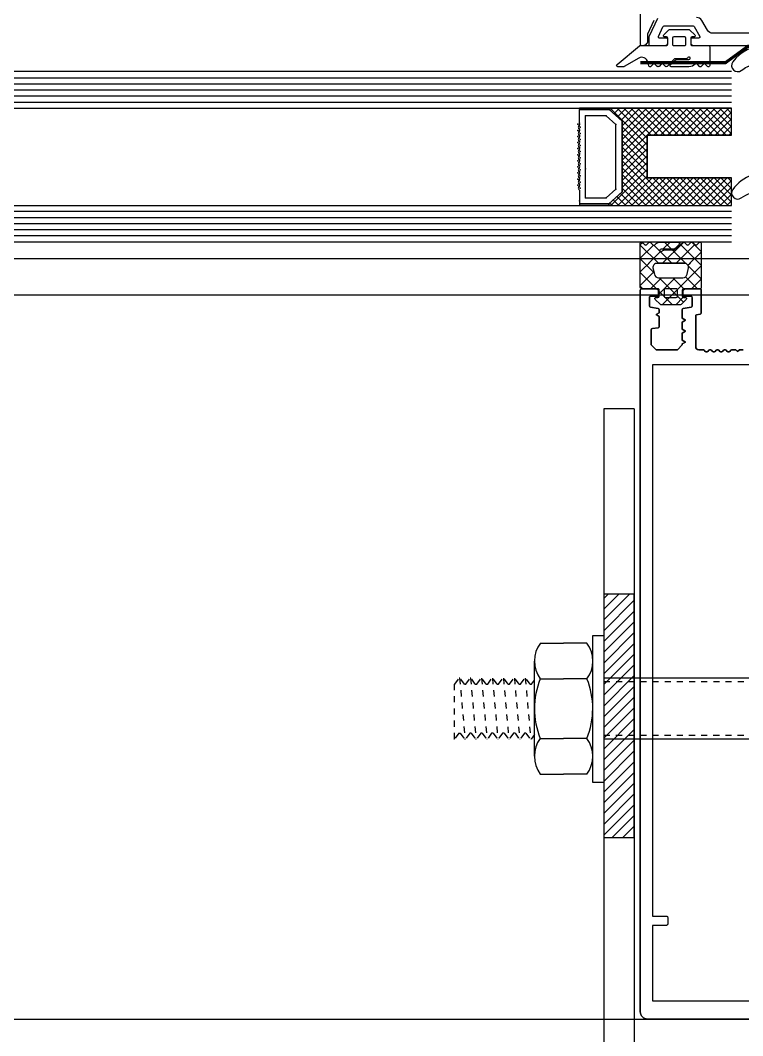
# Model space of a CAD drawing. Header units: inches. Extents: x 21 to 32698, y 13 to 3712.
# Drawn here: x 5268.45 to 5280.32, y 2584.81 to 2601.5 of the extents above; entities that cross this region are included whole.
import ezdxf

# ---------------------------------------------------------------- set-up
doc = ezdxf.new("R2010")
doc.units = ezdxf.units.IN
doc.header["$MEASUREMENT"] = 0
doc.set_wipeout_variables(frame=1)
for name, pattern in [('HIDDEN', [9.525, 6.35, -3.175]), ('phl_center', [0.75, 0.4, -0.35]), ('phl_thick', [0])]:
    doc.linetypes.add(name, pattern=pattern)
for name, color, linetype, lineweight in [('Z_MİM_-KM-GLAZ-1', 8, 'Continuous', 25), ('Z_MİM_-KM-IZO-THERMAL', 8, 'Continuous', 25), ('Z_MİM_-KM-IZO-THERMAL-ROCKWOOL', 8, 'BATTING', 25), ('Z_MİM_-KM-PAINT', 8, 'Continuous', 25), ('Z_MİM_-KM-PATTERN-00', 8, 'Continuous', 25), ('Z_MİM_-KM-PAVEMENT', 8, 'Continuous', 25), ('Z_MİM_-KM-STRS', 8, 'Continuous', 25), ('Z_MİM_-KM-WALL-PLASTER', 8, 'Continuous', 25), ('Z_MİM_00', 8, 'Continuous', 25), ('Z_MİM_78-köpük', 8, 'Continuous', 25), ('Z_MİM_Aksesuar', 8, 'Continuous', 25), ('Z_MİM_ALUMINIUM', 8, 'Continuous', 25), ('Z_MİM_axis-su yalıtım', 8, 'HIDDEN', 25), ('Z_MİM_fitiller_k', 8, 'Continuous', 25), ('Z_MİM_KOLON-0.KAT', 8, 'Continuous', 25), ('Z_MİM_MYM_CAM', 8, 'Continuous', 25), ('Z_MİM_projection', 8, 'Continuous', 25), ('Z_MİM_TR', 8, 'Continuous', 25)]:
    doc.layers.add(name, color=color, linetype=linetype, lineweight=lineweight)
doc.linetypes.add('BATTING', pattern='A,0.00254,-2.54,[134,ltypeshp.shx,S=2.54,R=0,X=-2.54,Y=0],-5.08,[134,ltypeshp.shx,S=2.54,R=180,X=2.54,Y=0],-2.54', length=10.16254)

# ---------------------------------------------------------------- blocks, each defined once
blk = doc.blocks.new('TRETUVAR')
at = {"layer": 'Z_MİM_-KM-PATTERN-00'}
h = blk.add_hatch(dxfattribs=at)
h.set_pattern_fill('AR-B816', color=256, scale=0.3, angle=90)
h.set_pattern_definition([(90, (21322.77, 490.03), (-60.96, 4e-15), []), (180, (21322.77, 490.03), (-60.96, -60.96), [60.96, -60.96])])
h.paths.add_polyline_path([(22632.772, 2700.032), (19252.772, 2700.032), (19252.772, 2750.032), (19097.772, 2750.032), (19097.772, 2610.032), (22542.772, 2610.032), (22542.772, 2080.13), (22697.772, 2080.13), (22697.772, 1460.13), (22542.772, 1460.13), (22542.772, 980.032), (21222.771, 980.032), (21222.771, 590.032), (20152.772, 590.032), (20152.772, 980.032), (19012.772, 980.032), (19012.775, 1635.031), (18722.771, 1635.031), (18722.772, 2610.032), (18807.772, 2610.032), (18807.772, 2750.032), (18632.772, 2750.032), (18632.771, 1545.031), (18922.774, 1545.031), (18922.771, 890.032), (19882.772, 890.032), (19882.772, 665.017), (20022.751, 665.033), (20022.77, 490.032), (21322.771, 490.032), (21322.771, 890.032), (22632.772, 890.032), (22632.772, 1220.13), (22797.772, 1220.13), (22797.772, 2180.13), (22632.772, 2180.13)])
h.paths.add_polyline_path([(19082.772, 2750.032), (18822.772, 2750.032), (18822.772, 2610.032), (19082.772, 2610.032)], flags=16)
at = {"layer": 'Z_MİM_-KM-PAVEMENT'}
blk.add_lwpolyline([(22542.772, 1460.13), (22542.772, 980.032), (21222.771, 980.032), (21222.771, 590.032), (20152.772, 590.032), (20152.772, 980.032), (19012.772, 980.032), (19012.775, 1635.031), (18722.771, 1635.031), (18722.772, 2610.032), (22542.772, 2610.032), (22542.772, 2080.13), (22697.772, 2080.13), (22697.772, 1460.13)], close=True, dxfattribs=at)
blk = doc.blocks.new('klips detay')
at = {"layer": 'Z_MİM_Aksesuar'}
h = blk.add_hatch(dxfattribs=at)
h.set_pattern_fill('ANSI37', color=256, scale=0.25, angle=-90, style=0)
h.set_pattern_definition([(315, (-4779.5639, 8940.09785), (0.56126601, 0.56126601), []), (45, (-4779.5639, 8940.09785), (-0.56126601, 0.56126601), [])])
h.paths.add_polyline_path([(0, -4.46), (0, 0), (-20.1, 0), (-20.1, -0.25), (-18, -2.14), (-18, -13.77), (-20.2, -15.75), (-20.2, -16), (0, -16), (0, -11.46), (-13.84, -11.46), (-13.9, -11.46), (-13.9, -4.46)])
blk.add_line((-25, -16), (-20.2, -16))
at = {"linetype": 'Continuous'}
for p in [(-20.59, -1.25), (-19, -2.69), (-19, -13.31), (-19, -13.31), (-18, -13.77), (-18, -13.77), (-25, -15.25), (-25, -15.25), (-25, -16), (-20.2, -16), (-20.2, -16)]:
    blk.add_point(p, dxfattribs=at)
at = {"layer": 'Z_MİM_Aksesuar'}
for p, q in [((-25.02, -2.47), (-25, -0.25)), ((-25, -0.25), (-20.1, -0.25)), ((-20.59, -1.25), (-24.01, -1.25)), ((-24.01, -14.75), (-24.01, -1.25)), ((-19, -2.69), (-20.59, -1.25)), ((-20.1, -0.25), (-18, -2.14)), ((-25.12, -2.94), (-25.05, -2.87)), ((-19, -13.31), (-19, -2.69)), ((-18, -2.14), (-18, -13.77)), ((-18, -13.77), (-18, -2.14)), ((-25.02, -3.47), (-25.13, -3.36)), ((-25.02, -4.47), (-25.13, -4.36)), ((-25.12, -3.94), (-25.05, -3.87)), ((-25.12, -4.94), (-25.05, -4.87)), ((-25.02, -5.47), (-25.13, -5.36)), ((-25.02, -6.47), (-25.13, -6.36)), ((-25.02, -6.47), (-25.13, -6.36)), ((-25.12, -5.94), (-25.05, -5.87)), ((-25.12, -5.94), (-25.05, -5.87)), ((-25.02, -7.47), (-25.13, -7.36)), ((-25.02, -7.47), (-25.13, -7.36)), ((-25.12, -6.94), (-25.05, -6.87)), ((-25.12, -6.94), (-25.05, -6.87)), ((-25.12, -7.94), (-25.05, -7.87)), ((-25.02, -8.47), (-25.13, -8.36)), ((-25.02, -9.47), (-25.13, -9.36)), ((-25.12, -8.94), (-25.05, -8.87)), ((-25.12, -9.94), (-25.05, -9.87)), ((-25.02, -10.47), (-25.13, -10.36)), ((-25.02, -11.47), (-25.13, -11.36)), ((-25.12, -10.94), (-25.05, -10.87)), ((-25.02, -12.47), (-25.13, -12.36)), ((-25.12, -11.94), (-25.05, -11.87)), ((-25.12, -12.94), (-25.05, -12.87)), ((-20.59, -14.75), (-19, -13.31)), ((-25.02, -13.47), (-25.13, -13.36)), ((-25.02, -13.47), (-25, -15.75)), ((-24.01, -14.75), (-20.59, -14.75)), ((-18, -13.77), (-20.2, -15.75)), ((-20.2, -15.75), (-18, -13.77)), ((-25, -15.75), (-20.2, -15.75))]:
    blk.add_line(p, q, dxfattribs=at)
for points in [[(0, -4.46), (0, 0), (-20.1, 0), (-20.1, -0.25), (-18, -2.14), (-18, -13.77), (-20.2, -15.75), (-20.2, -16), (0, -16), (0, -11.46), (-13.84, -11.46), (-13.9, -11.46), (-13.9, -4.46), (0, -4.46)], [(0, -4.46), (-13.9, -4.46), (-13.9, -11.46), (0, -11.46)]]:
    blk.add_lwpolyline(points, dxfattribs=at)
for centre, start, end in [((-24.91, -3.15), 134.9638, 223.5399), ((-25.26, -2.65), 314.9638, 37.8313), ((-24.91, -4.15), 134.9638, 223.5399), ((-24.91, -5.15), 134.9638, 223.5399), ((-25.26, -3.65), 314.9638, 37.8313), ((-25.26, -4.65), 314.9638, 37.8313), ((-24.91, -6.15), 134.9638, 223.5399), ((-24.91, -6.15), 134.9638, 223.5399), ((-25.26, -5.65), 314.9638, 37.8313), ((-25.26, -5.65), 314.9638, 37.8313), ((-25.26, -6.65), 314.9638, 37.8313), ((-25.26, -6.65), 314.9638, 37.8313), ((-24.91, -7.15), 134.9638, 223.5399), ((-24.91, -7.15), 134.9638, 223.5399), ((-24.91, -8.15), 134.9638, 223.5399), ((-25.26, -7.65), 314.9638, 37.8313), ((-24.91, -9.15), 134.9638, 223.5399), ((-24.91, -10.15), 134.9638, 223.5399), ((-25.26, -8.65), 314.9638, 37.8313), ((-25.26, -9.65), 314.9638, 37.8313), ((-24.91, -11.15), 134.9638, 223.5399), ((-25.26, -10.65), 314.9638, 37.8313), ((-25.26, -11.65), 314.9638, 37.8313), ((-24.91, -12.15), 134.9638, 223.5399), ((-24.91, -13.15), 134.9638, 223.5399), ((-25.26, -12.65), 314.9638, 37.8313)]:
    blk.add_arc(centre, 0.3, start, end, dxfattribs=at)
for p in [(-24.01, -1.25), (-25.26, -2.65), (-25.26, -2.65), (-25.12, -2.94), (-25.12, -2.94), (-25.05, -2.87), (-25.05, -2.87), (-25.02, -2.47), (-25.02, -2.47), (-24.91, -3.15), (-24.91, -3.15), (-25.26, -3.65), (-25.26, -3.65), (-25.26, -4.65), (-25.26, -4.65), (-25.13, -3.36), (-25.13, -3.36), (-25.13, -4.36), (-25.13, -4.36), (-25.12, -3.94), (-25.12, -3.94), (-25.12, -4.94), (-25.12, -4.94), (-25.05, -3.87), (-25.05, -3.87), (-25.05, -4.87), (-25.05, -4.87), (-25.02, -3.47), (-25.02, -3.47), (-25.02, -4.47), (-25.02, -4.47), (-24.91, -4.15), (-24.91, -4.15), (-25.26, -5.65), (-25.26, -5.65), (-25.26, -5.65), (-25.26, -5.65), (-25.26, -5.65), (-25.26, -5.65), (-25.26, -5.65), (-25.26, -6.65), (-25.26, -6.65), (-25.26, -6.65), (-25.26, -6.65), (-25.26, -6.65), (-25.26, -6.65), (-25.26, -6.65), (-25.13, -5.36), (-25.13, -5.36), (-25.13, -6.36), (-25.13, -6.36), (-25.13, -6.36), (-25.12, -5.94), (-25.12, -5.94), (-25.12, -5.94), (-25.05, -5.87), (-25.05, -5.87), (-25.05, -5.87), (-25.02, -5.47), (-25.02, -5.47), (-25.02, -5.47), (-25.02, -6.47), (-25.02, -6.47), (-25.02, -6.47), (-24.91, -5.15), (-24.91, -5.15), (-24.91, -5.15), (-24.91, -5.15), (-24.91, -6.15), (-24.91, -6.15), (-24.91, -6.15), (-24.91, -6.15), (-24.91, -6.15), (-24.91, -6.15), (-24.91, -6.15), (-25.26, -7.65), (-25.26, -7.65), (-25.26, -7.65), (-25.26, -7.65), (-25.13, -7.36), (-25.13, -7.36), (-25.13, -7.36), (-25.12, -6.94), (-25.12, -6.94), (-25.12, -6.94), (-25.12, -7.94), (-25.12, -7.94), (-25.05, -6.87), (-25.05, -6.87), (-25.05, -6.87), (-25.05, -7.87), (-25.05, -7.87), (-25.02, -7.47), (-25.02, -7.47), (-25.02, -7.47), (-24.91, -7.15), (-24.91, -7.15), (-24.91, -7.15), (-24.91, -7.15), (-24.91, -7.15), (-24.91, -7.15), (-24.91, -7.15), (-24.91, -8.15), (-24.91, -8.15), (-24.91, -8.15), (-24.91, -8.15), (-25.26, -8.65), (-25.26, -8.65), (-25.26, -8.65), (-25.26, -8.65), (-25.26, -9.65), (-25.26, -9.65), (-25.13, -8.36), (-25.13, -8.36), (-25.13, -9.36), (-25.13, -9.36), (-25.12, -8.94), (-25.12, -8.94), (-25.12, -9.94), (-25.12, -9.94), (-25.05, -8.87), (-25.05, -8.87), (-25.05, -9.87), (-25.05, -9.87), (-25.02, -8.47), (-25.02, -8.47), (-25.02, -9.47), (-25.02, -9.47), (-24.91, -9.15), (-24.91, -9.15), (-24.91, -9.15), (-24.91, -9.15), (-24.01, -10), (-25.26, -10.65), (-25.26, -10.65), (-25.26, -10.65), (-25.26, -10.65), (-25.26, -11.65), (-25.26, -11.65), (-25.26, -11.65), (-25.26, -11.65), (-25.13, -10.36), (-25.13, -10.36), (-25.13, -11.36), (-25.13, -11.36), (-25.12, -10.94), (-25.12, -10.94), (-25.05, -10.87), (-25.05, -10.87), (-25.02, -10.47), (-25.02, -10.47), (-25.02, -11.47), (-25.02, -11.47), (-24.91, -10.15), (-24.91, -10.15), (-24.91, -10.15), (-24.91, -10.15), (-24.91, -11.15), (-24.91, -11.15), (-24.91, -11.15), (-24.91, -11.15), (-24.91, -11.15), (-24.91, -11.15), (-24.91, -11.15), (-24.91, -11.15), (-25.26, -12.65), (-25.26, -12.65), (-25.26, -12.65), (-25.26, -12.65), (-25.13, -12.36), (-25.13, -12.36), (-25.12, -11.94), (-25.12, -11.94), (-25.12, -12.94), (-25.12, -12.94), (-25.05, -11.87), (-25.05, -11.87), (-25.05, -12.87), (-25.05, -12.87), (-25.02, -12.47), (-25.02, -12.47), (-24.91, -12.15), (-24.91, -12.15), (-24.91, -12.15), (-24.91, -12.15), (-24.91, -12.15), (-24.91, -12.15), (-24.91, -12.15), (-24.91, -12.15), (-24.91, -13.15), (-24.91, -13.15), (-24.91, -13.15), (-24.91, -13.15), (-24.01, -14.75), (-20.59, -14.75)]:
    blk.add_point(p, dxfattribs=at)
at = {"layer": 'Z_MİM_ALUMINIUM'}
for p, q in [((-20.1, 0), (-25, 0)), ((-25, 0), (-25, -0.25)), ((-20.1, -0.25), (-20.1, 0)), ((-25, -0.25), (-20.1, -0.25)), ((-20.2, -15.75), (-25, -15.75)), ((-25, -15.75), (-25, -16)), ((-20.2, -16), (-20.2, -15.75))]:
    blk.add_line(p, q, dxfattribs=at)
blk = doc.blocks.new('D09056')
at = {"layer": 'Z_MİM_78-köpük'}
blk.add_lwpolyline([(6, -9.14, -0.314914), (6.66, -8.2, 0.149332), (9.81, -5.82, 0.850698), (8.42, -4.42, -0.156616), (5.06, -5.5), (5, -5.5), (5, -5.51), (1.8, -5.51), (1.8, -1.16), (0.63, -0.22, 0.351086), (-0.63, -0.22), (-1.8, -1.16), (-1.8, -5.51), (-5, -5.51), (-5.06, -5.5, -0.156616), (-8.42, -4.42, 0.850698), (-9.81, -5.82, 0.149332), (-6.66, -8.2, -0.314914), (-6, -9.14), (-6, -25.07, -0.555494), (-7.44, -25.97, -0.047351), (-8.4, -25.38, 0.866334), (-9.8, -26.77, 0.237484), (-4.37, -29.51), (4.37, -29.51, 0.237484), (9.8, -26.77, 0.866334), (8.4, -25.38, -0.047351), (7.44, -25.97, -0.555494), (6, -25.07)], format="xyb", close=True, dxfattribs=at)
blk = doc.blocks.new('ANK-1')
h = blk.add_hatch()
h.set_pattern_fill('ANSI31', color=256, scale=10)
h.set_pattern_definition([(45, (-331229.2262, -110209.6467), (-0.8838834765, 0.8838834765), [])])
h.paths.add_polyline_path([(60, -99.81), (65, -99.81), (65, -59.81), (60, -59.81)])
for points in [[(60, -130.27), (60, -5)], [(65, -130.27), (65, -5)], [(60, -130.27), (65, -130.27)]]:
    blk.add_lwpolyline(points)
blk.add_lwpolyline([(60, -99.81), (65, -99.81), (65, -59.81), (60, -59.81)], close=True)
at = {"layer": 'Z_MİM_projection', "linetype": 'phl_thick'}
for p, q in [((67.8, -70.23, 0), (71.62, -70.23, 0)), ((67.8, -70.23, 0), (71.62, -70.23, 0)), ((75.45, -70.23, 0), (71.62, -70.23, 0)), ((75.45, -70.23, 0), (71.62, -70.23, 0)), ((66.82, -73.19, 0), (66.81, -88.83, 0)), ((66.82, -73.19, 0), (66.81, -88.83, 0)), ((76.42, -73.19, 0), (76.41, -88.83, 0)), ((76.42, -73.19, 0), (76.41, -88.83, 0)), ((76.42, -75.05, 0), (76.41, -88.41, 0)), ((76.42, -75.05, 0), (76.41, -88.41, 0)), ((0, -76.01), (65.01, -76.01, 0)), ((0, -76.01), (65.01, -76.01, 0)), ((67.77, -76.12, 0), (71.62, -76.12, 0)), ((67.77, -76.12, 0), (71.62, -76.12, 0)), ((75.47, -76.12, 0), (71.62, -76.12, 0)), ((75.47, -76.12, 0), (71.62, -76.12, 0)), ((-0.01, -86.01), (65.02, -86.01, 0)), ((-0.01, -86.01), (65.02, -86.01, 0)), ((67.77, -85.89, 0), (71.61, -85.9, 0)), ((67.77, -85.89, 0), (71.61, -85.9, 0)), ((75.46, -85.9, 0), (71.61, -85.9, 0)), ((75.46, -85.9, 0), (71.61, -85.9, 0)), ((67.78, -91.78, 0), (71.61, -91.79, 0)), ((67.78, -91.78, 0), (71.61, -91.79, 0)), ((75.43, -91.79, 0), (71.61, -91.79, 0)), ((75.43, -91.79, 0), (71.61, -91.79, 0))]:
    blk.add_line(p, q, dxfattribs=at)
at = {"layer": 'Z_MİM_projection', "linetype": 'phl_center'}
for p, q in [((0, -76.61), (65.01, -76.61, 0)), ((0, -76.61), (65.01, -76.61, 0)), ((66.81, -76.01, 0), (66.82, -76.01, 0)), ((66.81, -76.01, 0), (66.82, -76.01, 0)), ((66.81, -76.61, 0), (66.82, -76.61, 0)), ((66.81, -76.61, 0), (66.82, -76.61, 0)), ((76.42, -76.74, 0), (76.96, -76.01, 0)), ((76.42, -76.74, 0), (76.96, -76.01, 0)), ((77.91, -86.01, 0), (77.02, -76.01, 0)), ((77.91, -86.01, 0), (77.02, -76.01, 0)), ((77.8, -76.99, 0), (77.08, -76.01, 0)), ((77.8, -76.99, 0), (77.08, -76.01, 0)), ((78.04, -76.99, 0), (78.76, -76.01, 0)), ((78.04, -76.99, 0), (78.76, -76.01, 0)), ((79.71, -86.01, 0), (78.82, -76.01, 0)), ((79.71, -86.01, 0), (78.82, -76.01, 0)), ((79.6, -76.99, 0), (78.88, -76.01, 0)), ((79.6, -76.99, 0), (78.88, -76.01, 0)), ((79.84, -76.99, 0), (80.56, -76.01, 0)), ((79.84, -76.99, 0), (80.56, -76.01, 0)), ((81.51, -86.01, 0), (80.62, -76.01, 0)), ((81.51, -86.01, 0), (80.62, -76.01, 0)), ((81.4, -76.99, 0), (80.68, -76.01, 0)), ((81.4, -76.99, 0), (80.68, -76.01, 0)), ((81.64, -76.99, 0), (82.36, -76.02, 0)), ((81.64, -76.99, 0), (82.36, -76.02, 0)), ((83.31, -86.02, 0), (82.42, -76.02, 0)), ((83.31, -86.02, 0), (82.42, -76.02, 0)), ((83.2, -76.99, 0), (82.48, -76.02, 0)), ((83.2, -76.99, 0), (82.48, -76.02, 0)), ((83.44, -76.99, 0), (84.16, -76.02, 0)), ((83.44, -76.99, 0), (84.16, -76.02, 0)), ((85.11, -86.02, 0), (84.22, -76.02, 0)), ((85.11, -86.02, 0), (84.22, -76.02, 0)), ((85, -76.99, 0), (84.28, -76.02, 0)), ((85, -76.99, 0), (84.28, -76.02, 0)), ((85.24, -76.99, 0), (85.96, -76.02, 0)), ((85.24, -76.99, 0), (85.96, -76.02, 0)), ((85.96, -76.02, 0), (86.08, -76.02, 0)), ((85.96, -76.02, 0), (86.08, -76.02, 0)), ((86.91, -86.02, 0), (86.02, -76.02, 0)), ((86.91, -86.02, 0), (86.02, -76.02, 0)), ((86.8, -76.99, 0), (86.08, -76.02, 0)), ((86.8, -76.99, 0), (86.08, -76.02, 0)), ((87.04, -76.99, 0), (87.76, -76.02, 0)), ((87.04, -76.99, 0), (87.76, -76.02, 0)), ((87.76, -76.02, 0), (87.88, -76.02, 0)), ((87.76, -76.02, 0), (87.88, -76.02, 0)), ((88.71, -86.02, 0), (87.82, -76.02, 0)), ((88.71, -86.02, 0), (87.82, -76.02, 0)), ((88.6, -76.99, 0), (87.88, -76.02, 0)), ((88.6, -76.99, 0), (87.88, -76.02, 0)), ((88.84, -76.99, 0), (89.56, -76.02, 0)), ((88.84, -76.99, 0), (89.56, -76.02, 0)), ((89.56, -76.02, 0), (89.68, -76.02, 0)), ((89.56, -76.02, 0), (89.68, -76.02, 0)), ((89.61, -85.05, 0), (89.62, -76.02, 0)), ((77.8, -76.99, 0), (78.04, -76.99, 0)), ((77.8, -76.99, 0), (78.04, -76.99, 0)), ((79.6, -76.99, 0), (79.84, -76.99, 0)), ((79.6, -76.99, 0), (79.84, -76.99, 0)), ((81.4, -76.99, 0), (81.64, -76.99, 0)), ((81.4, -76.99, 0), (81.64, -76.99, 0)), ((83.2, -76.99, 0), (83.44, -76.99, 0)), ((83.2, -76.99, 0), (83.44, -76.99, 0)), ((85, -76.99, 0), (85.24, -76.99, 0)), ((85, -76.99, 0), (85.24, -76.99, 0)), ((86.8, -76.99, 0), (87.04, -76.99, 0)), ((86.8, -76.99, 0), (87.04, -76.99, 0)), ((88.84, -76.99, 0), (88.6, -76.99, 0)), ((88.84, -76.99, 0), (88.6, -76.99, 0)), ((76.89, -85.04, 0), (76.41, -85.69, 0)), ((76.89, -85.04, 0), (76.41, -85.69, 0)), ((77.13, -85.04, 0), (76.89, -85.04, 0)), ((77.13, -85.04, 0), (76.89, -85.04, 0)), ((77.13, -85.04, 0), (77.85, -86.01, 0)), ((77.13, -85.04, 0), (77.85, -86.01, 0)), ((78.69, -85.04, 0), (77.97, -86.01, 0)), ((78.69, -85.04, 0), (77.97, -86.01, 0)), ((78.93, -85.04, 0), (78.69, -85.04, 0)), ((78.93, -85.04, 0), (78.69, -85.04, 0)), ((78.93, -85.04, 0), (79.65, -86.01, 0)), ((78.93, -85.04, 0), (79.65, -86.01, 0)), ((80.49, -85.04, 0), (79.77, -86.01, 0)), ((80.49, -85.04, 0), (79.77, -86.01, 0)), ((80.73, -85.04, 0), (80.49, -85.04, 0)), ((80.73, -85.04, 0), (80.49, -85.04, 0)), ((80.73, -85.04, 0), (81.45, -86.01, 0)), ((80.73, -85.04, 0), (81.45, -86.01, 0)), ((82.29, -85.04, 0), (81.57, -86.01, 0)), ((82.29, -85.04, 0), (81.57, -86.01, 0)), ((82.53, -85.04, 0), (82.29, -85.04, 0)), ((82.53, -85.04, 0), (82.29, -85.04, 0)), ((82.53, -85.04, 0), (83.25, -86.02, 0)), ((82.53, -85.04, 0), (83.25, -86.02, 0)), ((84.09, -85.04, 0), (83.37, -86.02, 0)), ((84.09, -85.04, 0), (83.37, -86.02, 0)), ((84.33, -85.04, 0), (84.09, -85.04, 0)), ((84.33, -85.04, 0), (84.09, -85.04, 0)), ((84.33, -85.04, 0), (85.05, -86.02, 0)), ((84.33, -85.04, 0), (85.05, -86.02, 0)), ((85.89, -85.04, 0), (85.17, -86.02, 0)), ((85.89, -85.04, 0), (85.17, -86.02, 0)), ((86.13, -85.04, 0), (85.89, -85.04, 0)), ((86.13, -85.04, 0), (85.89, -85.04, 0)), ((86.13, -85.04, 0), (86.85, -86.02, 0)), ((86.13, -85.04, 0), (86.85, -86.02, 0)), ((87.69, -85.04, 0), (86.97, -86.02, 0)), ((87.69, -85.04, 0), (86.97, -86.02, 0)), ((87.93, -85.04, 0), (87.69, -85.04, 0)), ((87.93, -85.04, 0), (87.69, -85.04, 0)), ((87.93, -85.04, 0), (88.65, -86.02, 0)), ((87.93, -85.04, 0), (88.65, -86.02, 0)), ((89.49, -85.05, 0), (88.77, -86.02, 0)), ((89.49, -85.05, 0), (88.77, -86.02, 0)), ((89.61, -85.05, 0), (89.49, -85.05, 0)), ((89.61, -85.05, 0), (89.49, -85.05, 0)), ((-0.01, -85.41), (65.02, -85.41, 0)), ((-0.01, -85.41), (65.02, -85.41, 0)), ((86.85, -86.02, 0), (86.97, -86.02, 0)), ((86.85, -86.02, 0), (86.97, -86.02, 0)), ((88.65, -86.02, 0), (88.77, -86.02, 0)), ((88.65, -86.02, 0), (88.77, -86.02, 0))]:
    blk.add_line(p, q, dxfattribs=at)
at = {"layer": 'Z_MİM_projection', "linetype": 'phl_thick', "elevation": 205305.12}
blk.add_lwpolyline([(66.82, -93.03), (65.02, -93.03), (65.01, -68.87), (66.81, -68.87)], close=True, dxfattribs=at)
at = {"layer": 'Z_MİM_projection', "linetype": 'phl_thick'}
for centre, radius, start, end in [((71.8, -73.19, 0), 4.98, 143.5278, 216.1432), ((71.8, -73.19, 0), 4.98, 143.5278, 216.1432), ((71.44, -73.19, 0), 4.98, 323.784, 36.3994), ((71.44, -73.19, 0), 4.98, 323.784, 36.3994), ((79.76, -81.03, 0), 12.94, 157.745, 202.0905), ((79.76, -81.03, 0), 12.94, 157.745, 202.0905), ((63.47, -81.01, 0), 12.94, 337.8218, 22.1673), ((63.47, -81.01, 0), 12.94, 337.8218, 22.1673), ((71.79, -88.83, 0), 4.98, 143.784, 216.3994), ((71.79, -88.83, 0), 4.98, 143.784, 216.3994), ((71.43, -88.83, 0), 4.98, 323.5278, 36.1432), ((71.43, -88.83, 0), 4.98, 323.5278, 36.1432)]:
    blk.add_arc(centre, radius, start, end, dxfattribs=at)
blk = doc.blocks.new('*U183')
at = {"layer": 'Z_MİM_MYM_CAM'}
blk.add_line((2180.94, 0), (271.86, 0), dxfattribs=at)
for points in [[(2180.94, 0), (271.86, 0)], [(2180.94, 0), (271.86, 0)], [(271.86, -1), (2180.94, -1)], [(271.86, -2), (2180.94, -2)], [(271.86, -3), (2180.94, -3)], [(271.86, -4), (2180.94, -4)], [(271.86, -5), (2180.94, -5)], [(271.86, -6), (2180.94, -6)], [(271.86, -22), (2180.94, -22)], [(271.86, -22), (2180.94, -22)], [(2180.94, -23), (271.86, -23)], [(2180.94, -24), (271.86, -24)], [(2180.94, -25), (271.86, -25)], [(2180.94, -26), (271.86, -26)], [(2180.94, -27), (271.86, -27)], [(2180.94, -28), (271.86, -28)], [(2180.94, -28), (271.86, -28)]]:
    blk.add_lwpolyline(points, dxfattribs=at)
blk = doc.blocks.new('-KM-AL3 420_900')
at = {"layer": 'Z_MİM_ALUMINIUM'}
for points in [[(3676.267, 2315.131), (3676.267, 2313.751, 0.544797), (3676.295, 2313.733, 0.47748), (3676.392, 2313.811), (3676.392, 2313.922), (3676.497, 2314.148, 0.339454)], [(3680.341, 2314.191, 0.267949), (3680.255, 2314.141), (3680.162, 2313.981, -0.267949), (3680.076, 2313.931), (3679.36, 2313.931, -0.198912), (3679.346, 2313.937), (3679.238, 2314.046, -0.414214), (3679.238, 2314.074), (3679.261, 2314.097, 0.668179), (3679.247, 2314.131), (3678.797, 2314.131), (3678.767, 2314.101), (3678.737, 2314.131), (3678.287, 2314.131, 0.668179), (3678.272, 2314.097), (3678.296, 2314.074, -0.414214), (3678.296, 2314.046), (3678.187, 2313.937, -0.198912), (3678.173, 2313.931), (3677.458, 2313.931, -0.267949), (3677.371, 2313.981), (3677.279, 2314.141, 0.267949), (3677.192, 2314.191)], [(3676.547, 2314.174), (3676.411, 2313.882, 0.109518), (3676.407, 2313.861), (3676.407, 2313.751, 0.414214), (3676.427, 2313.731), (3676.607, 2313.731, 0.02182), (3676.608, 2313.731), (3676.689, 2313.738, 0.388879), (3676.717, 2313.768), (3676.717, 2313.831, 0.414214), (3676.697, 2313.851), (3676.583, 2313.851, -0.548619), (3676.565, 2313.879), (3676.639, 2314.039, -0.291473), (3676.657, 2314.051), (3677.134, 2314.051, -0.267949), (3677.152, 2314.041), (3677.244, 2313.881, -0.57735), (3677.227, 2313.851), (3677.117, 2313.851, 0.414214), (3677.097, 2313.831), (3677.097, 2313.768, 0.388879), (3677.124, 2313.738), (3677.205, 2313.731, 0.02182), (3677.207, 2313.731), (3678.547, 2313.731, 0.57735)]]:
    blk.add_lwpolyline(points, format="xyb", dxfattribs=at)
at = {"layer": 'Z_MİM_axis-su yalıtım', "ltscale": 25, "const_width": 0.05}
blk.add_lwpolyline([(3681.267, 2313.448), (3679.867, 2313.448), (3679.497, 2313.717), (3678.929, 2313.717), (3678.829, 2313.637, -0.350813), (3678.704, 2313.637), (3678.604, 2313.717), (3678.036, 2313.717), (3677.667, 2313.448), (3676.266, 2313.448)], format="xyb", dxfattribs=at)
at = {"layer": 'Z_MİM_fitiller_k', "linetype": 'Continuous', "flags": 128}
for points in [[(3676.389, 2313.462, 0.493145), (3676.243, 2313.523), (3676.001, 2313.383, -0.131652), (3675.991, 2313.381), (3675.897, 2313.381, -0.700208), (3675.884, 2313.416), (3676.254, 2313.726, -0.176327), (3676.267, 2313.731), (3676.697, 2313.731, 0.414214), (3676.717, 2313.751), (3676.717, 2313.851, 0.414214), (3676.697, 2313.871), (3676.665, 2313.871, -0.668179), (3676.651, 2313.905), (3676.731, 2313.985, -0.198912), (3676.745, 2313.991), (3677.068, 2313.991, -0.198912), (3677.082, 2313.985), (3677.162, 2313.905, -0.668179), (3677.148, 2313.871), (3677.117, 2313.871, 0.414214), (3677.097, 2313.851), (3677.097, 2313.751, 0.414214), (3677.117, 2313.731), (3677.387, 2313.731, -0.414214), (3677.407, 2313.711), (3677.407, 2313.401, -0.668179), (3677.372, 2313.387), (3677.334, 2313.425, 0.414214), (3677.306, 2313.425), (3677.268, 2313.387, -0.414214), (3677.239, 2313.387), (3677.199, 2313.427, 0.427607), (3677.17, 2313.426, -0.210768), (3677.067, 2313.381), (3676.775, 2313.381, -0.668179), (3676.761, 2313.415), (3676.832, 2313.486, -0.198912), (3676.867, 2313.501), (3677.067, 2313.501, 1.650385), (3677.05, 2313.532, -0.245393), (3677.009, 2313.511), (3676.839, 2313.511, 0.198912), (3676.825, 2313.505), (3676.707, 2313.387, -0.414214), (3676.679, 2313.387), (3676.64, 2313.425, 0.414214), (3676.612, 2313.425), (3676.574, 2313.387, -0.414214), (3676.546, 2313.387), (3676.507, 2313.425, 0.414214), (3676.479, 2313.425), (3676.441, 2313.387, -0.57735), (3676.407, 2313.396)], [(3677.017, 2313.851, 0.414214), (3676.997, 2313.871), (3676.817, 2313.871, 0.414214), (3676.797, 2313.851), (3676.797, 2313.751, 0.414214), (3676.817, 2313.731), (3676.997, 2313.731, 0.414214), (3677.017, 2313.751)]]:
    blk.add_lwpolyline(points, format="xyb", close=True, dxfattribs=at)
at = {"xscale": 0.1, "yscale": 0.1, "zscale": 0.1}
blk.add_blockref('klips detay', (3677.767, 2312.701), dxfattribs=at)
at = {"layer": 'Z_MİM_KOLON-0.KAT', "xscale": 0.1, "yscale": 0.1, "zscale": 0.1}
blk.add_blockref('*U183', (3459.672, 2313.301), dxfattribs=at)
at = {"layer": 'Z_MİM_TR', "xscale": 0.1, "yscale": 0.1, "zscale": 0.1, "rotation": 180}
blk.add_blockref('D09056', (3678.767, 2310.783), dxfattribs=at)
blk.add_wipeout([(3094.386, 2310.148), (3094.386, 2269.731), (3684.386, 2269.731), (3684.386, 2310.148)]).dxf.layer = 'Z_MİM_-KM-GLAZ-1'
at = {"layer": 'Z_MİM_fitiller_k'}
h = blk.add_hatch(dxfattribs=at)
h.set_pattern_fill('ANSI37', color=256, scale=0.05, angle=180)
h.set_pattern_definition([(225, (147501.75428, 68286.2457), (0.11225320151, -0.11225320151), []), (315, (147501.75428, 68286.2457), (0.11225320151, 0.11225320151), [])])
edge = h.paths.add_edge_path()
edge.add_line((3677.267, 2310.481), (3677.267, 2309.751))
edge.add_arc((3677.247, 2309.751), 0.02, 270, 360, ccw=False)
edge.add_line((3677.247, 2309.731), (3676.977, 2309.731))
edge.add_arc((3676.977, 2309.711), 0.02, 90, 180)
edge.add_line((3676.957, 2309.711), (3676.957, 2309.611))
edge.add_arc((3676.977, 2309.611), 0.02, 180, 270)
edge.add_line((3676.977, 2309.591), (3677.008, 2309.591))
edge.add_arc((3677.008, 2309.571), 0.02, -45, 90, ccw=False)
edge.add_line((3677.022, 2309.557), (3676.942, 2309.477))
edge.add_arc((3676.928, 2309.491), 0.02, 270, 315, ccw=False)
edge.add_line((3676.928, 2309.471), (3676.605, 2309.471))
edge.add_arc((3676.605, 2309.491), 0.02, 225, 270, ccw=False)
edge.add_line((3676.591, 2309.477), (3676.511, 2309.557))
edge.add_arc((3676.525, 2309.571), 0.02, 90, 225, ccw=False)
edge.add_line((3676.525, 2309.591), (3676.557, 2309.591))
edge.add_arc((3676.557, 2309.611), 0.02, 270, 360)
edge.add_line((3676.577, 2309.611), (3676.577, 2309.711))
edge.add_arc((3676.557, 2309.711), 0.02, 0, 90)
edge.add_line((3676.557, 2309.731), (3676.287, 2309.731))
edge.add_arc((3676.287, 2309.751), 0.02, 180, 270, ccw=False)
edge.add_line((3676.267, 2309.751), (3676.267, 2310.481))
edge.add_arc((3676.287, 2310.481), 0.02, 45, 180, ccw=False)
edge.add_line((3676.301, 2310.495), (3676.339, 2310.457))
edge.add_arc((3676.353, 2310.471), 0.02, 225, 315)
edge.add_line((3676.367, 2310.457), (3676.406, 2310.495))
edge.add_arc((3676.42, 2310.481), 0.02, 45, 135, ccw=False)
edge.add_line((3676.434, 2310.495), (3676.474, 2310.455))
edge.add_arc((3676.488, 2310.469), 0.02, 225, 317.6076)
edge.add_arc((3676.607, 2310.361), 0.14, 90, 137.6076, ccw=False)
edge.add_line((3676.607, 2310.501), (3676.898, 2310.501))
edge.add_arc((3676.898, 2310.481), 0.02, -45, 90, ccw=False)
edge.add_line((3676.912, 2310.467), (3676.841, 2310.395))
edge.add_arc((3676.806, 2310.431), 0.05, 270, 315, ccw=False)
edge.add_line((3676.806, 2310.381), (3676.607, 2310.381))
edge.add_arc((3676.607, 2310.361), 0.02, 90, 325.1501)
edge.add_arc((3676.664, 2310.321), 0.05, 90, 145.1501, ccw=False)
edge.add_line((3676.664, 2310.371), (3676.834, 2310.371))
edge.add_arc((3676.834, 2310.391), 0.02, 270, 315)
edge.add_line((3676.848, 2310.377), (3676.966, 2310.495))
edge.add_arc((3676.98, 2310.481), 0.02, 45, 135, ccw=False)
edge.add_line((3676.994, 2310.495), (3677.033, 2310.457))
edge.add_arc((3677.047, 2310.471), 0.02, 225, 315)
edge.add_line((3677.061, 2310.457), (3677.099, 2310.495))
edge.add_arc((3677.113, 2310.481), 0.02, 45, 135, ccw=False)
edge.add_line((3677.128, 2310.495), (3677.166, 2310.457))
edge.add_arc((3677.18, 2310.471), 0.02, 225, 315)
edge.add_line((3677.194, 2310.457), (3677.232, 2310.495))
edge.add_arc((3677.247, 2310.481), 0.02, 0, 135, ccw=False)
edge = h.paths.add_edge_path(flags=16)
edge.add_line((3676.473, 2310.075), (3676.498, 2309.975))
edge.add_arc((3676.567, 2309.981), 0.07, 185, 270)
edge.add_line((3676.567, 2309.911), (3676.966, 2309.911))
edge.add_arc((3676.966, 2309.981), 0.07, 270, 355)
edge.add_line((3677.035, 2309.975), (3677.06, 2310.075))
edge.add_arc((3676.99, 2310.081), 0.07, 355, 450)
edge.add_line((3676.99, 2310.151), (3676.543, 2310.151))
edge.add_arc((3676.543, 2310.081), 0.07, 90, 185)
at = {"layer": 'Z_MİM_ALUMINIUM'}
for p, q in [((3100.006, 2309.631), (3678.767, 2309.631)), ((3100.006, 2297.731), (3678.767, 2297.731))]:
    blk.add_line(p, q, dxfattribs=at)
at = {"layer": 'Z_MİM_ALUMINIUM', "linetype": 'ByBlock'}
for points in [[(3681.147, 2297.731), (3676.387, 2297.731, -0.414214), (3676.267, 2297.851), (3676.267, 2309.711, -0.414214), (3676.287, 2309.731), (3676.467, 2309.731, -0.02182), (3676.468, 2309.731), (3676.539, 2309.724, -0.388879), (3676.567, 2309.695), (3676.567, 2309.631, -0.414214), (3676.547, 2309.611), (3676.437, 2309.611, 0.414214), (3676.417, 2309.591), (3676.417, 2309.451, 0.36397), (3676.433, 2309.431), (3676.56, 2309.409, -0.36397), (3676.577, 2309.389), (3676.577, 2309.339), (3676.527, 2309.307), (3676.577, 2309.275), (3676.577, 2309.109, -0.388879), (3676.558, 2309.089), (3676.465, 2309.081, 0.388879), (3676.447, 2309.061), (3676.447, 2308.811), (3676.527, 2308.731), (3676.877, 2308.731), (3676.957, 2308.811), (3676.957, 2308.825), (3677.007, 2308.857), (3676.957, 2308.889), (3676.957, 2309.005), (3677.007, 2309.037), (3676.957, 2309.069), (3676.957, 2309.185), (3677.007, 2309.217), (3676.957, 2309.249), (3676.957, 2309.389, -0.36397), (3676.973, 2309.409), (3677.1, 2309.431, 0.36397), (3677.117, 2309.451), (3677.117, 2309.591, 0.414214), (3677.097, 2309.611), (3676.987, 2309.611, -0.414214), (3676.967, 2309.631), (3676.967, 2309.695, -0.388879), (3676.994, 2309.724), (3677.065, 2309.731, -0.02182), (3677.067, 2309.731), (3677.247, 2309.731, -0.414214), (3677.267, 2309.711), (3677.267, 2309.335, -0.36397), (3677.25, 2309.315), (3677.193, 2309.305, 0.36397), (3677.177, 2309.286), (3677.177, 2308.781, 0.414214), (3677.227, 2308.731), (3677.297, 2308.731, -0.198912), (3677.318, 2308.722), (3677.335, 2308.704, 0.414214), (3677.378, 2308.704), (3677.395, 2308.722, -0.414214), (3677.438, 2308.722), (3677.455, 2308.704, 0.414214), (3677.498, 2308.704), (3677.515, 2308.722, -0.414214), (3677.558, 2308.722), (3677.575, 2308.704, 0.414214), (3677.618, 2308.704), (3677.635, 2308.722, -0.414214), (3677.678, 2308.722), (3677.695, 2308.704, 0.414214), (3677.738, 2308.704), (3677.755, 2308.722, -0.198912), (3677.777, 2308.731), (3677.837, 2308.731), (3677.867, 2308.701), (3677.897, 2308.731), (3677.957, 2308.731, -0.198912)], [(3677.957, 2308.731), (3677.897, 2308.731), (3677.867, 2308.701), (3677.837, 2308.731), (3677.777, 2308.731, 0.198912), (3677.755, 2308.722), (3677.738, 2308.704, -0.414214), (3677.695, 2308.704), (3677.678, 2308.722, 0.414214), (3677.635, 2308.722), (3677.618, 2308.704, -0.414214), (3677.575, 2308.704), (3677.558, 2308.722, 0.414214), (3677.515, 2308.722), (3677.498, 2308.704, -0.414214), (3677.455, 2308.704), (3677.438, 2308.722, 0.414214), (3677.395, 2308.722), (3677.378, 2308.704, -0.414214), (3677.335, 2308.704), (3677.318, 2308.722, 0.198912), (3677.297, 2308.731), (3677.227, 2308.731, -0.414214), (3677.177, 2308.781), (3677.177, 2309.286, -0.36397), (3677.193, 2309.305), (3677.25, 2309.315, 0.36397), (3677.267, 2309.335), (3677.267, 2309.711, 0.414214), (3677.247, 2309.731), (3677.067, 2309.731, 0.02182), (3677.065, 2309.731), (3676.994, 2309.724, 0.388879), (3676.967, 2309.695), (3676.967, 2309.631, 0.414214), (3676.987, 2309.611), (3677.097, 2309.611, -0.414214), (3677.117, 2309.591), (3677.117, 2309.451, -0.36397), (3677.1, 2309.431), (3676.973, 2309.409, 0.36397), (3676.957, 2309.389), (3676.957, 2309.249), (3677.007, 2309.217), (3676.957, 2309.185), (3676.957, 2309.069), (3677.007, 2309.037), (3676.957, 2309.005), (3676.957, 2308.889), (3677.007, 2308.857), (3676.957, 2308.825), (3676.957, 2308.811), (3676.877, 2308.731), (3676.527, 2308.731), (3676.447, 2308.811), (3676.447, 2309.061, -0.388879), (3676.465, 2309.081), (3676.558, 2309.089, 0.388879), (3676.577, 2309.109), (3676.577, 2309.275), (3676.527, 2309.307), (3676.577, 2309.339), (3676.577, 2309.389, 0.36397), (3676.56, 2309.409), (3676.433, 2309.431, -0.36397), (3676.417, 2309.451), (3676.417, 2309.591, -0.414214), (3676.437, 2309.611), (3676.547, 2309.611, 0.414214), (3676.567, 2309.631), (3676.567, 2309.695, 0.388879), (3676.539, 2309.724), (3676.468, 2309.731, 0.02182), (3676.467, 2309.731), (3676.287, 2309.731, 0.414214), (3676.267, 2309.711), (3676.267, 2297.851, 0.414214), (3676.387, 2297.731), (3681.147, 2297.731, 0.414214)]]:
    blk.add_lwpolyline(points, format="xyb", dxfattribs=at)
at = {"layer": 'Z_MİM_ALUMINIUM'}
blk.add_lwpolyline([(3676.467, 2299.271), (3676.467, 2298.031), (3681.067, 2298.031), (3681.067, 2299.271), (3680.837, 2299.271, -0.414214), (3680.817, 2299.291), (3680.817, 2299.401, -0.414214), (3680.837, 2299.421), (3681.067, 2299.421), (3681.067, 2308.481), (3676.467, 2308.481), (3676.467, 2299.421), (3676.697, 2299.421, -0.414214), (3676.717, 2299.401), (3676.717, 2299.291, -0.414214), (3676.697, 2299.271)], format="xyb", close=True, dxfattribs=at)
at = {"layer": 'Z_MİM_fitiller_k', "linetype": 'Continuous', "flags": 128}
for points in [[(3677.267, 2310.481), (3677.267, 2309.751, -0.414214), (3677.247, 2309.731), (3676.977, 2309.731, 0.414214), (3676.957, 2309.711), (3676.957, 2309.611, 0.414214), (3676.977, 2309.591), (3677.008, 2309.591, -0.668179), (3677.022, 2309.557), (3676.942, 2309.477, -0.198912), (3676.928, 2309.471), (3676.605, 2309.471, -0.198912), (3676.591, 2309.477), (3676.511, 2309.557, -0.668179), (3676.525, 2309.591), (3676.557, 2309.591, 0.414214), (3676.577, 2309.611), (3676.577, 2309.711, 0.414214), (3676.557, 2309.731), (3676.287, 2309.731, -0.414214), (3676.267, 2309.751), (3676.267, 2310.481, -0.668179), (3676.301, 2310.495), (3676.339, 2310.457, 0.414214), (3676.367, 2310.457), (3676.406, 2310.495, -0.414214), (3676.434, 2310.495), (3676.474, 2310.455, 0.427607), (3676.503, 2310.455, -0.210768), (3676.607, 2310.501), (3676.898, 2310.501, -0.668179), (3676.912, 2310.467), (3676.841, 2310.395, -0.198912), (3676.806, 2310.381), (3676.607, 2310.381, 1.650385), (3676.623, 2310.349, -0.245393), (3676.664, 2310.371), (3676.834, 2310.371, 0.198912), (3676.848, 2310.377), (3676.966, 2310.495, -0.414214), (3676.994, 2310.495), (3677.033, 2310.457, 0.414214), (3677.061, 2310.457), (3677.099, 2310.495, -0.414214), (3677.128, 2310.495), (3677.166, 2310.457, 0.414214), (3677.194, 2310.457), (3677.232, 2310.495, -0.668179)], [(3676.473, 2310.075), (3676.498, 2309.975, 0.388879), (3676.567, 2309.911), (3676.966, 2309.911, 0.388879), (3677.035, 2309.975), (3677.06, 2310.075, 0.440011), (3676.99, 2310.151), (3676.543, 2310.151, 0.440011)], [(3676.657, 2309.611, 0.414214), (3676.677, 2309.591), (3676.857, 2309.591, 0.414214), (3676.877, 2309.611), (3676.877, 2309.711, 0.414214), (3676.857, 2309.731), (3676.677, 2309.731, 0.414214), (3676.657, 2309.711)]]:
    blk.add_lwpolyline(points, format="xyb", close=True, dxfattribs=at)
at = {"xscale": 0.1, "yscale": 0.1, "zscale": 0.1, "rotation": 180}
blk.add_blockref('ANK-1', (3682.167, 2294.731), dxfattribs=at)

msp = doc.modelspace()

# ---------------------------------------------------------------- linework, layer by layer
at = {"layer": 'Z_MİM_-KM-IZO-THERMAL'}
msp.add_lwpolyline([(4654.257, 1293.058), (4654.257, 969.583), (3319.258, 969.583), (3319.258, 1624.583), (3029.258, 1624.583), (3029.258, 2594.584), (6844.258, 2594.584), (6844.258, 969.583), (5329.257, 969.583), (5329.257, 1293.058)], dxfattribs=at)
at = {"layer": 'Z_MİM_-KM-IZO-THERMAL-ROCKWOOL', "ltscale": 0.45}
msp.add_lwpolyline([(4649.257, 1293.058), (4649.257, 974.583), (3324.258, 974.583), (3324.258, 1629.583), (3034.258, 1629.583), (3034.258, 2589.584), (6839.258, 2589.584), (6839.258, 974.583), (5334.257, 974.583), (5334.257, 1293.058)], dxfattribs=at)
at = {"layer": 'Z_MİM_-KM-PAINT'}
msp.add_lwpolyline([(4657.257, 1293.058), (4657.257, 966.583), (3316.258, 966.583), (3316.258, 1621.583), (3026.258, 1621.583), (3026.258, 2597.584), (6847.258, 2597.584), (6847.258, 966.583), (5326.257, 966.583), (5326.257, 1293.058)], dxfattribs=at)
at = {"layer": 'Z_MİM_-KM-WALL-PLASTER'}
msp.add_lwpolyline([(4656.757, 1293.058), (4656.757, 967.083), (3316.758, 967.083), (3316.758, 1622.083), (3026.758, 1622.083), (3026.758, 2597.084), (6846.758, 2597.084), (6846.758, 967.083), (5326.757, 967.083), (5326.757, 1293.058)], dxfattribs=at)

# ---------------------------------------------------------------- block references
at = {"layer": 'Z_MİM_-KM-STRS'}
msp.add_blockref('TRETUVAR', (-15696.014, -12.949), dxfattribs=at)

# ---------------------------------------------------------------- next in the draw order: block references
at = {"layer": 'Z_MİM_00'}
msp.add_blockref('-KM-AL3 420_900', (1602.371, 287.352), dxfattribs=at)

doc.saveas('drawing.dxf')
